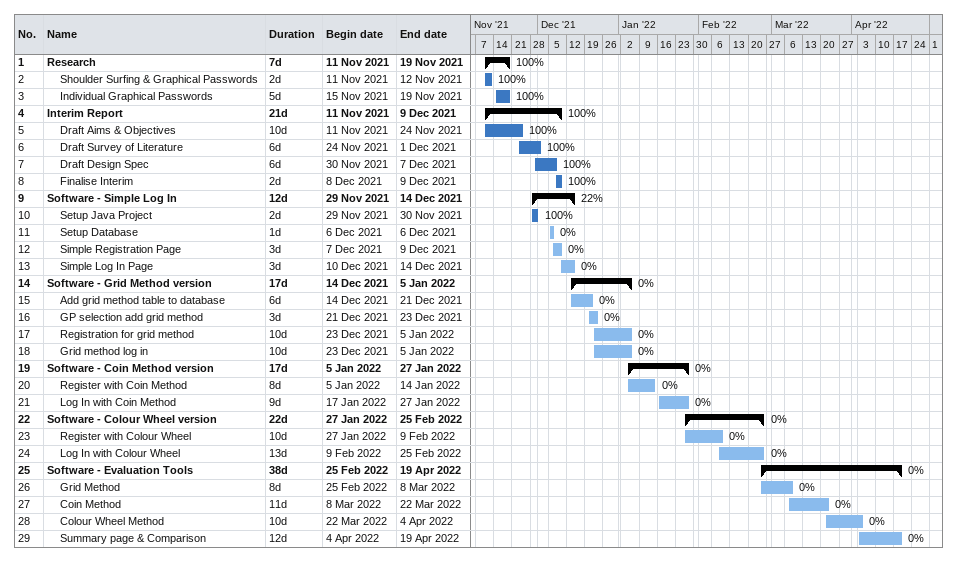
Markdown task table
| ID | Level | Task | Duration | Start | Finish | % complete |
|---|---|---|---|---|---|---|
| 1 | 1 | **Research** | 7d | 2021-11-11 | 2021-11-19 | 100 |
| 2 | 2 | Shoulder Surfing & Graphical Passwords | 2d | 2021-11-11 | 2021-11-12 | 100 |
| 3 | 2 | Individual Graphical Passwords | 5d | 2021-11-15 | 2021-11-19 | 100 |
| 4 | 1 | **Interim Report** | 21d | 2021-11-11 | 2021-12-09 | 100 |
| 5 | 2 | Draft Aims & Objectives | 10d | 2021-11-11 | 2021-11-24 | 100 |
| 6 | 2 | Draft Survey of Literature | 6d | 2021-11-24 | 2021-12-01 | 100 |
| 7 | 2 | Draft Design Spec | 6d | 2021-11-30 | 2021-12-07 | 100 |
| 8 | 2 | Finalise Interim | 2d | 2021-12-08 | 2021-12-09 | 100 |
| 9 | 1 | **Software - Simple Log In** | 12d | 2021-11-29 | 2021-12-14 | 22 |
| 10 | 2 | Setup Java Project | 2d | 2021-11-29 | 2021-11-30 | 100 |
| 11 | 2 | Setup Database | 1d | 2021-12-06 | 2021-12-06 | 0 |
| 12 | 2 | Simple Registration Page | 3d | 2021-12-07 | 2021-12-09 | 0 |
| 13 | 2 | Simple Log In Page | 3d | 2021-12-10 | 2021-12-14 | 0 |
| 14 | 1 | **Software - Grid Method version** | 17d | 2021-12-14 | 2022-01-05 | 0 |
| 15 | 2 | Add grid method table to database | 6d | 2021-12-14 | 2021-12-21 | 0 |
| 16 | 2 | GP selection add grid method | 3d | 2021-12-21 | 2021-12-23 | 0 |
| 17 | 2 | Registration for grid method | 10d | 2021-12-23 | 2022-01-05 | 0 |
| 18 | 2 | Grid method log in | 10d | 2021-12-23 | 2022-01-05 | 0 |
| 19 | 1 | **Software - Coin Method version** | 17d | 2022-01-05 | 2022-01-27 | 0 |
| 20 | 2 | Register with Coin Method | 8d | 2022-01-05 | 2022-01-14 | 0 |
| 21 | 2 | Log In with Coin Method | 9d | 2022-01-17 | 2022-01-27 | 0 |
| 22 | 1 | **Software - Colour Wheel version** | 22d | 2022-01-27 | 2022-02-25 | 0 |
| 23 | 2 | Register with Colour Wheel | 10d | 2022-01-27 | 2022-02-09 | 0 |
| 24 | 2 | Log In with Colour Wheel | 13d | 2022-02-09 | 2022-02-25 | 0 |
| 25 | 1 | **Software - Evaluation Tools** | 38d | 2022-02-25 | 2022-04-19 | 0 |
| 26 | 2 | Grid Method | 8d | 2022-02-25 | 2022-03-08 | 0 |
| 27 | 2 | Coin Method | 11d | 2022-03-08 | 2022-03-22 | 0 |
| 28 | 2 | Colour Wheel Method | 10d | 2022-03-22 | 2022-04-04 | 0 |
| 29 | 2 | Summary page & Comparison | 12d | 2022-04-04 | 2022-04-19 | 0 |
